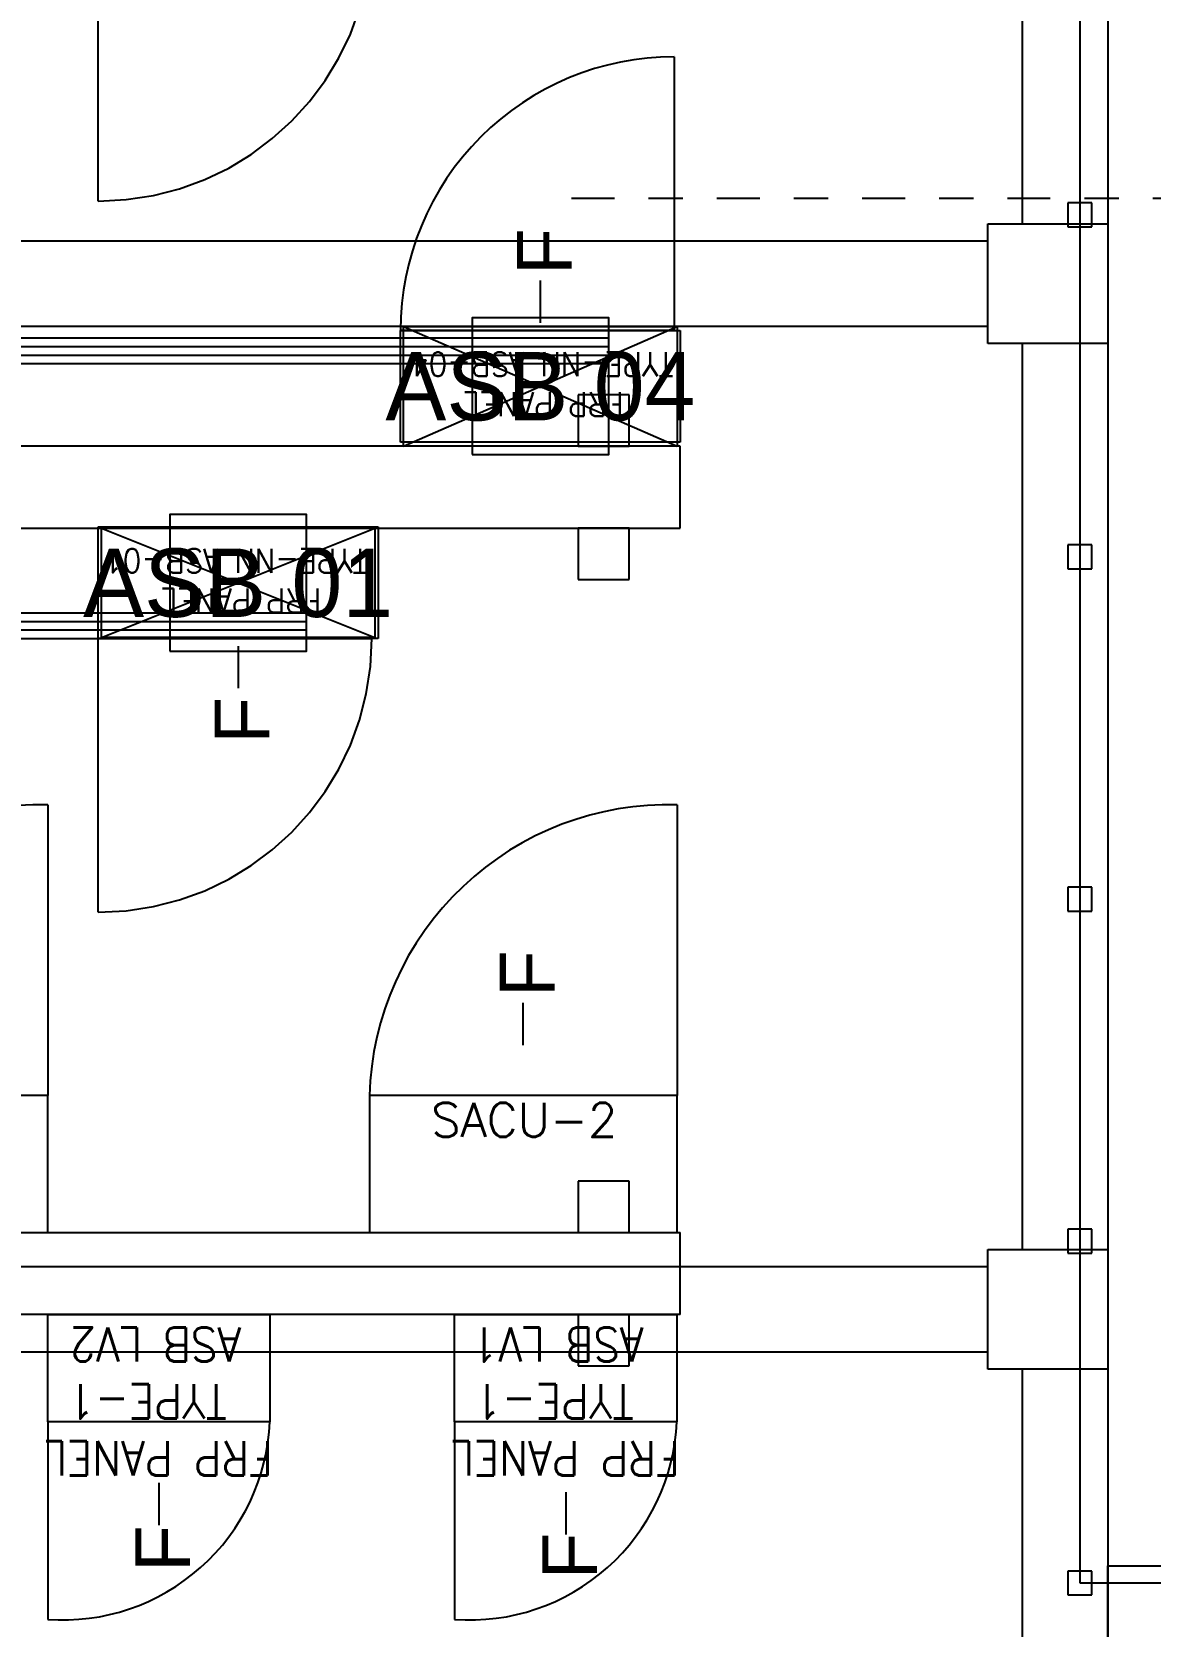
# Model space of a CAD drawing. Header units: metres. Extents: x 529751 to 530172, y 2673807 to 2674119.
# Drawn here: x 529971.537 to 529974.807, y 2673948.002 to 2673952.665 of the extents above; entities that cross this region are included whole.
import ezdxf
from ezdxf.enums import TextEntityAlignment as Align

# ---------------------------------------------------------------- set-up
doc = ezdxf.new("R2010")
doc.units = ezdxf.units.M
for name, pattern in [('CENTER', [2, 1.25, -0.25, 0.25, -0.25]), ('DASHED', [0.75, 0.5, -0.25]), ('HIDDEN', [0.375, 0.25, -0.125]), ('PHANTOM', [63.5, 31.75, -6.35, 6.35, -6.35, 6.35, -6.35])]:
    doc.linetypes.add(name, pattern=pattern)
for name, color, linetype in [('1', 5, 'Continuous'), ('IDT', 7, 'Continuous'), ('LT Cable(AG) INV to LT Panel BL-22', 2, 'Continuous')]:
    doc.layers.add(name, color=color, linetype=linetype)
doc.styles.add('Arial', font='arial.ttf')
doc.styles.add('RomanS', font='romans.shx')
doc.styles.get("Standard").update_dxf_attribs({"font": 'Adani Regular.ttf'})

# ---------------------------------------------------------------- blocks, each defined once
blk = doc.blocks.new('ASB')
at = {"layer": '1', "color": 5}
blk.add_lwpolyline([(-0.2, -0.2), (0.2, -0.2), (0.2, 0.2), (-0.2, 0.2)], close=True, dxfattribs=at)
at = {"layer": '1', "color": 7}
blk.add_attdef('ID', text='', height=0.2, dxfattribs=at).set_placement((0, 0), align=Align.MIDDLE_CENTER)
blk = doc.blocks.new('IDT')
at = {"layer": 'IDT', "color": 8}
for p, q in [((25.552, 15.4101), (25.552, 18.0601)), ((25.802, 15.4101), (25.802, 18.0601)), ((25.552, 17.4851), (25.552, 15.9851)), ((25.5981, 16.0703), (25.5981, 16.0003)), ((25.6681, 16.0703), (25.5981, 16.0703)), ((25.6681, 16.0003), (25.6681, 16.0703)), ((25.5981, 16.0003), (25.6681, 16.0003)), ((25.552, 15.9851), (22.802, 15.9851)), ((25.552, 15.0601), (25.552, 15.4101)), ((25.552, 15.4101), (25.902, 15.4101)), ((25.902, 15.4101), (25.902, 15.0601)), ((26.951, 15.3997), (26.951, 15.2497)), ((27.101, 15.3997), (26.951, 15.3997)), ((27.101, 15.2497), (27.101, 15.3997)), ((25.902, 15.3601), (29.552, 15.3601)), ((26.802, 15.2497), (32.6992, 15.2497)), ((26.951, 15.2497), (27.101, 15.2497)), ((25.902, 15.1101), (29.552, 15.1101)), ((25.5981, 15.0703), (25.5981, 15.0003)), ((25.6681, 15.0703), (25.5981, 15.0703)), ((25.6681, 15.0003), (25.6681, 15.0703)), ((25.902, 15.0601), (25.552, 15.0601)), ((25.552, 12.4101), (25.552, 15.0601)), ((25.802, 12.4101), (25.802, 15.0601)), ((25.5981, 15.0003), (25.6681, 15.0003)), ((32.6992, 15.0097), (26.802, 15.0097)), ((26.951, 15.0097), (26.951, 14.8597)), ((27.101, 15.0097), (26.951, 15.0097)), ((27.101, 14.8597), (27.101, 15.0097)), ((26.951, 14.8597), (27.101, 14.8597)), ((25.5981, 14.0703), (25.5981, 14.0003)), ((25.6681, 14.0703), (25.5981, 14.0703)), ((25.6681, 14.0003), (25.6681, 14.0703)), ((25.5981, 14.0003), (25.6681, 14.0003)), ((27.686, 13.2732), (28.504, 13.2732)), ((27.686, 12.9462), (27.686, 13.2732)), ((27.695, 12.9497), (27.695, 13.2697)), ((27.695, 13.2697), (28.495, 13.2697)), ((28.495, 13.2697), (27.695, 12.9497)), ((28.495, 12.9497), (27.695, 13.2697)), ((28.495, 13.2697), (28.495, 12.9497)), ((28.504, 13.2732), (28.504, 12.9462)), ((25.5981, 13.0685), (25.5981, 12.9985)), ((25.6681, 13.0685), (25.5981, 13.0685)), ((25.6681, 12.9985), (25.6681, 13.0685)), ((26.951, 13.0997), (26.951, 12.9497)), ((27.101, 13.0997), (26.951, 13.0997)), ((27.101, 12.9497), (27.101, 13.0997)), ((25.5981, 12.9985), (25.6681, 12.9985)), ((32.6992, 12.9497), (26.802, 12.9497)), ((26.951, 12.9497), (27.101, 12.9497)), ((28.504, 12.9462), (27.686, 12.9462)), ((28.495, 12.9497), (27.695, 12.9497)), ((26.802, 12.7097), (32.6992, 12.7097)), ((26.802, 12.6984), (27.62, 12.6984)), ((26.802, 12.3714), (26.802, 12.6984)), ((26.811, 12.3601), (26.811, 12.7097)), ((26.811, 12.7097), (27.611, 12.7097)), ((27.611, 12.7097), (26.811, 12.3601)), ((27.611, 12.3601), (26.811, 12.7097)), ((26.951, 12.7097), (26.951, 12.5597)), ((27.101, 12.7097), (26.951, 12.7097)), ((27.101, 12.5597), (27.101, 12.7097)), ((27.611, 12.7097), (27.611, 12.3601)), ((27.62, 12.6984), (27.62, 12.3714)), ((26.951, 12.5597), (27.101, 12.5597)), ((25.552, 12.0601), (25.552, 12.4101)), ((25.552, 12.4101), (25.902, 12.4101)), ((25.902, 12.4101), (25.902, 12.0601)), ((25.902, 12.3601), (29.552, 12.3601)), ((27.62, 12.3714), (26.802, 12.3714)), ((27.611, 12.3601), (26.811, 12.3601)), ((25.902, 12.1101), (29.552, 12.1101)), ((25.902, 12.0601), (25.552, 12.0601)), ((25.552, 9.4101), (25.552, 12.0601)), ((25.5981, 12.0685), (25.5981, 11.9985)), ((25.6681, 12.0685), (25.5981, 12.0685)), ((25.6681, 11.9985), (25.6681, 12.0685)), ((25.802, 9.4101), (25.802, 12.0601)), ((25.5981, 11.9985), (25.6681, 11.9985))]:
    blk.add_line(p, q, dxfattribs=at)
at = {"layer": 'IDT', "color": 8, "linetype": 'DASHED', "ltscale": 5}
for p, q in [((27.462, 15.5637), (27.462, 16.1417)), ((28.652, 15.5637), (28.652, 16.1417)), ((26.811, 13.7589), (26.811, 14.6097)), ((26.811, 14.6097), (27.711, 14.6097)), ((28.652, 13.7589), (28.652, 14.6097)), ((28.652, 14.6097), (29.552, 14.6097)), ((28.504, 14.0732), (28.504, 13.2732)), ((28.4602, 13.2732), (27.704, 13.2732)), ((28.504, 13.2732), (28.4602, 13.2732)), ((26.82, 11.5714), (26.82, 12.3714)), ((26.82, 12.3714), (26.8639, 12.3714)), ((26.8639, 12.3714), (27.62, 12.3714)), ((28.504, 11.9932), (28.504, 11.1932))]:
    blk.add_line(p, q, dxfattribs=at)
at = {"layer": 'IDT', "color": 8, "linetype": 'PHANTOM', "ltscale": 0.25}
for p, q in [((25.6331, 16.0353), (22.892, 16.0353)), ((25.6331, 9.1603), (25.6331, 16.0353))]:
    blk.add_line(p, q, dxfattribs=at)
at = {"layer": 'IDT', "color": 7}
for p, q in [((27.137, 15.8206), (27.137, 15.8931)), ((28.327, 15.7932), (28.327, 15.8658)), ((27.137, 15.7694), (27.137, 15.8206)), ((28.327, 15.7421), (28.327, 15.7932)), ((26.812, 15.5637), (27.462, 15.5637)), ((26.812, 15.2497), (26.812, 15.5637)), ((27.462, 15.5637), (27.462, 15.2497)), ((28.002, 15.5637), (28.652, 15.5637)), ((28.002, 15.2497), (28.002, 15.5637)), ((28.652, 15.5637), (28.652, 15.2497)), ((27.462, 15.2497), (26.812, 15.2497)), ((28.652, 15.2497), (28.002, 15.2497)), ((27.711, 15.0097), (26.811, 15.0097)), ((26.811, 15.0097), (26.811, 14.6097)), ((27.711, 14.6097), (27.711, 15.0097)), ((29.552, 15.0097), (28.652, 15.0097)), ((28.652, 15.0097), (28.652, 14.6097)), ((26.811, 14.6097), (27.711, 14.6097)), ((28.652, 14.6097), (29.552, 14.6097)), ((27.261, 14.4621), (27.261, 14.4109)), ((27.261, 14.4109), (27.261, 14.3384)), ((28.095, 13.3458), (28.095, 13.4183)), ((28.095, 13.2947), (28.095, 13.3458)), ((27.686, 13.2732), (28.504, 13.2732)), ((27.686, 12.9462), (27.686, 13.2732)), ((28.504, 13.2732), (28.504, 12.9462)), ((28.504, 12.9462), (27.686, 12.9462)), ((26.802, 12.6984), (27.62, 12.6984)), ((26.802, 12.3714), (26.802, 12.6984)), ((27.62, 12.6984), (27.62, 12.3714)), ((27.62, 12.3714), (26.802, 12.3714)), ((27.211, 12.3497), (27.211, 12.2985)), ((27.211, 12.2985), (27.211, 12.226))]:
    blk.add_line(p, q, dxfattribs=at)
at = {"layer": 'IDT', "color": 8, "linetype": 'HIDDEN', "ltscale": 2.5}
for p, q in [((26.802, 15.2497), (26.802, 15.0097)), ((26.802, 12.9497), (26.802, 12.7097))]:
    blk.add_line(p, q, dxfattribs=at)
at = {"layer": 'IDT', "color": 8, "linetype": 'CENTER', "ltscale": 0.1}
blk.add_line((12.5447, 11.9854), (27.1642, 11.9854), dxfattribs=at)
at = {"layer": 'IDT', "color": 8, "linetype": 'DASHED', "ltscale": 5}
for centre, radius, start, end in [((27.4175, 15.5373), 0.606, 85.7856, 177.5034), ((28.6075, 15.5373), 0.606, 85.7856, 177.5034), ((26.8361, 14.6339), 0.8753, 268.3615, 358.4192), ((28.6771, 14.6339), 0.8753, 268.3615, 358.4192), ((28.504, 13.2732), 0.8, 90, 180), ((26.82, 12.3714), 0.8, 270, 0), ((28.504, 11.1932), 0.8, 90, 180)]:
    blk.add_arc(centre, radius, start, end, dxfattribs=at)
at = {"layer": 'IDT', "color": 7, "style": 'Arial'}
for p in [(27.0458, 16.0245), (28.2358, 16.0028), (27.1698, 14.3212), (28.0038, 13.5801), (27.1198, 12.2089)]:
    blk.add_text('F', height=0.16, rotation=270, dxfattribs=at).set_placement(p)
at = {"layer": 'IDT', "color": 7, "style": 'RomanS', "width": 0.9}
for s, height, p in [('FRP PANEL', 0.1, (26.8034, 15.6209)), ('FRP PANEL', 0.1, (27.9934, 15.6209)), ('TYPE-1', 0.1, (26.9382, 15.4542)), ('TYPE-1', 0.1, (28.1282, 15.4542)), ('ASB LV1', 0.1, (26.9092, 15.2876)), ('ASB LV2', 0.1, (28.0864, 15.2876)), ('FRP PANEL', 0.07, (27.8518, 13.1269)), ('TYPE-NN ASB-01', 0.07, (27.7167, 13.0102)), ('FRP PANEL', 0.07, (26.9678, 12.5521)), ('TYPE-NN ASB-04', 0.07, (26.8222, 12.4354))]:
    blk.add_text(s, height=height, dxfattribs=at).set_placement(p)
at = {"layer": 'IDT', "color": 7, "ltscale": 0.1, "style": 'RomanS'}
blk.add_text('SACU-2', height=0.1, rotation=180, dxfattribs=at).set_placement((27.5305, 14.7306))

msp = doc.modelspace()

# ---------------------------------------------------------------- linework, layer by layer
at = {"layer": 'LT Cable(AG) INV to LT Panel BL-22', "color": 5}
for points in [[(529972.3403, 2673950.9142), (529967.8894, 2673950.9142, 0.053733), (529967.6976, 2673950.8935), (529966.1135, 2673950.548, -0.053733), (529965.9217, 2673950.5273), (529962.2643, 2673950.5273, 0.414214), (529961.3643, 2673949.6273), (529961.3643, 2673932.9294, 0.040352), (529961.376, 2673932.7849), (529961.4626, 2673932.2526, -0.040352), (529961.4743, 2673932.108), (529961.4743, 2673931.5622), (530010.7333, 2673931.5622, 0.414214), (530011.6333, 2673932.4622), (530011.6333, 2673953.1622, -0.414214), (530012.5333, 2673954.0622), (530104.465, 2673954.0622, 0.414214), (530105.365, 2673954.9622), (530105.365, 2673955.1878)], [(529972.3403, 2673950.8892), (529967.8894, 2673950.8892, 0.053733), (529967.6976, 2673950.8685), (529966.1135, 2673950.523, -0.053733), (529965.9217, 2673950.5023), (529962.2893, 2673950.5023, 0.414214), (529961.3893, 2673949.6023), (529961.3893, 2673932.9315, 0.040352), (529961.401, 2673932.7869), (529961.4876, 2673932.2546, -0.040352), (529961.4993, 2673932.11), (529961.4993, 2673931.5872), (530010.7083, 2673931.5872, 0.414214), (530011.6083, 2673932.4872), (530011.6083, 2673953.1872, -0.414214), (530012.5083, 2673954.0872), (530039.681, 2673954.0872, 0.414214), (530040.581, 2673954.9872), (530040.581, 2673955.1878)], [(529972.3403, 2673950.9642), (529967.8894, 2673950.9642, 0.053733), (529967.6976, 2673950.9435), (529966.1135, 2673950.598, -0.053733), (529965.9217, 2673950.5773), (529962.2143, 2673950.5773, 0.414214), (529961.3143, 2673949.6773), (529961.3143, 2673932.9254, 0.040352), (529961.326, 2673932.7808), (529961.4126, 2673932.2485, -0.040352), (529961.4243, 2673932.1039), (529961.4243, 2673917.4122, 0.414214), (529962.3243, 2673916.5122), (530072.073, 2673916.5122, 0.414214), (530072.973, 2673917.4122), (530072.973, 2673917.6878)], [(529972.3403, 2673950.9392), (529967.8894, 2673950.9392, 0.053733), (529967.6976, 2673950.9185), (529966.1135, 2673950.573, -0.053733), (529965.9217, 2673950.5523), (529962.2393, 2673950.5523, 0.414214), (529961.3393, 2673949.6523), (529961.3393, 2673932.9274, 0.040352), (529961.351, 2673932.7829), (529961.4376, 2673932.2505, -0.040352), (529961.4493, 2673932.106), (529961.4493, 2673917.4372, 0.414214), (529962.3493, 2673916.5372), (529974.897, 2673916.5372, 0.414214), (529975.797, 2673917.4372), (529975.797, 2673917.6878)]]:
    msp.add_lwpolyline(points, format="xyb", dxfattribs=at)
at = {"layer": 'LT Cable(AG) INV to LT Panel BL-22'}
for points in [[(529973.2243, 2673951.7434), (529967.83, 2673951.7434, -0.121414), (529967.4117, 2673951.8465), (529966.0535, 2673952.5593, 0.121414), (529965.6353, 2673952.6624), (529959.2018, 2673952.6624, 0.414214), (529958.3018, 2673951.7624), (529958.3018, 2673932.89, 0.008356), (529958.3023, 2673932.86), (529958.3249, 2673932.1842, -0.008356), (529958.3254, 2673932.1541), (529958.3254, 2673931.5247), (529944.3198, 2673931.5247, -0.414214), (529943.4198, 2673932.4247), (529943.4198, 2673945.6247, 0.414214), (529942.5198, 2673946.5247), (529850.5056, 2673946.5247, -0.414214), (529849.6056, 2673947.4247), (529849.6056, 2673947.6898)], [(529973.2243, 2673951.7684), (529967.83, 2673951.7684, -0.121414), (529967.4117, 2673951.8715), (529966.0535, 2673952.5843, 0.121414), (529965.6353, 2673952.6874), (529959.1768, 2673952.6874, 0.414214), (529958.2768, 2673951.7874), (529958.2768, 2673932.8896, 0.008356), (529958.2773, 2673932.8595), (529958.2999, 2673932.1838, -0.008356), (529958.3004, 2673932.1537), (529958.3004, 2673931.5497), (529944.3448, 2673931.5497, -0.414214), (529943.4448, 2673932.4497), (529943.4448, 2673945.6497, 0.414214), (529942.5448, 2673946.5497), (529915.2896, 2673946.5497, -0.414214), (529914.3896, 2673947.4497), (529914.3896, 2673947.6898)], [(529973.2243, 2673951.7184), (529967.83, 2673951.7184, -0.121414), (529967.4117, 2673951.8215), (529966.0535, 2673952.5343, 0.121414), (529965.6353, 2673952.6374), (529959.2268, 2673952.6374, 0.414214), (529958.3268, 2673951.7374), (529958.3268, 2673932.8905, 0.008356), (529958.3273, 2673932.8604), (529958.3499, 2673932.1846, -0.008356), (529958.3504, 2673932.1546), (529958.3504, 2673931.4997), (529944.2948, 2673931.4997, -0.414214), (529943.3948, 2673932.3997), (529943.3948, 2673945.5997, 0.414214), (529942.4948, 2673946.4997), (529785.7216, 2673946.4997, -0.414214), (529784.8216, 2673947.3997), (529784.8216, 2673947.6898)], [(529973.2243, 2673951.6934), (529967.83, 2673951.6934, -0.121414), (529967.4117, 2673951.7965), (529966.0535, 2673952.5093, 0.121414), (529965.6353, 2673952.6124), (529959.2518, 2673952.6124, 0.414214), (529958.3518, 2673951.7124), (529958.3518, 2673932.8909, 0.008356), (529958.3523, 2673932.8608), (529958.3749, 2673932.185, -0.008356), (529958.3754, 2673932.155), (529958.3754, 2673909.8747, -0.414214), (529957.4754, 2673908.9747), (529915.2896, 2673908.9747, -0.414214), (529914.3896, 2673909.8747), (529914.3896, 2673910.1898)]]:
    msp.add_lwpolyline(points, format="xyb", dxfattribs=at)

# ---------------------------------------------------------------- block references
at = {"layer": '1'}
for p, values in [((529973.0243, 2673951.6281), {'ID': 'ASB 04'}), ((529972.1403, 2673951.0533), {'ID': 'ASB 01'})]:
    msp.add_blockref('ASB', p, dxfattribs=at).add_auto_attribs(values)
at = {"layer": 'IDT', "color": 8, "rotation": 180}
msp.add_blockref('IDT', (530000.2353, 2673964.163), dxfattribs=at)

doc.saveas('drawing.dxf')
